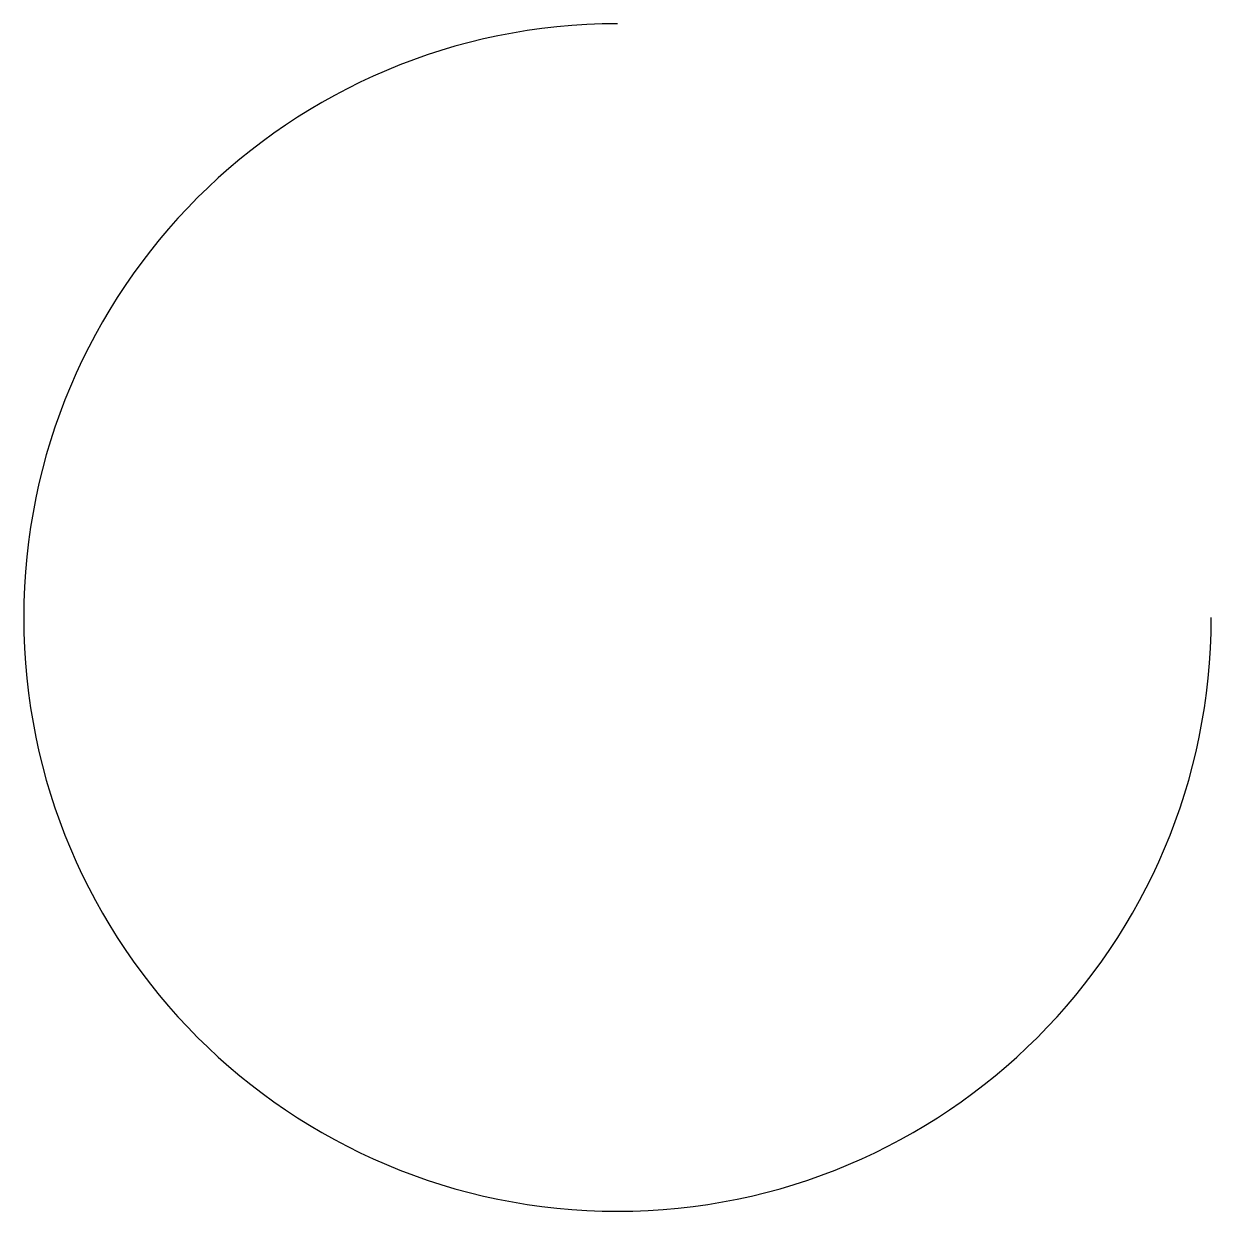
# Model space of a CAD drawing. Header units: millimetres. Extents: x -0.1 to 40.1, y -0.1 to 40.1.
import ezdxf

# ---------------------------------------------------------------- set-up
doc = ezdxf.new("R2010")
doc.units = ezdxf.units.MM
doc.layers.get('0').update_dxf_attribs({"lineweight": 25, "true_color": 0xffffff})

msp = doc.modelspace()

# ---------------------------------------------------------------- linework, layer by layer
msp.add_arc((20, 20), 20.125, 90, 0)

doc.saveas('drawing.dxf')
